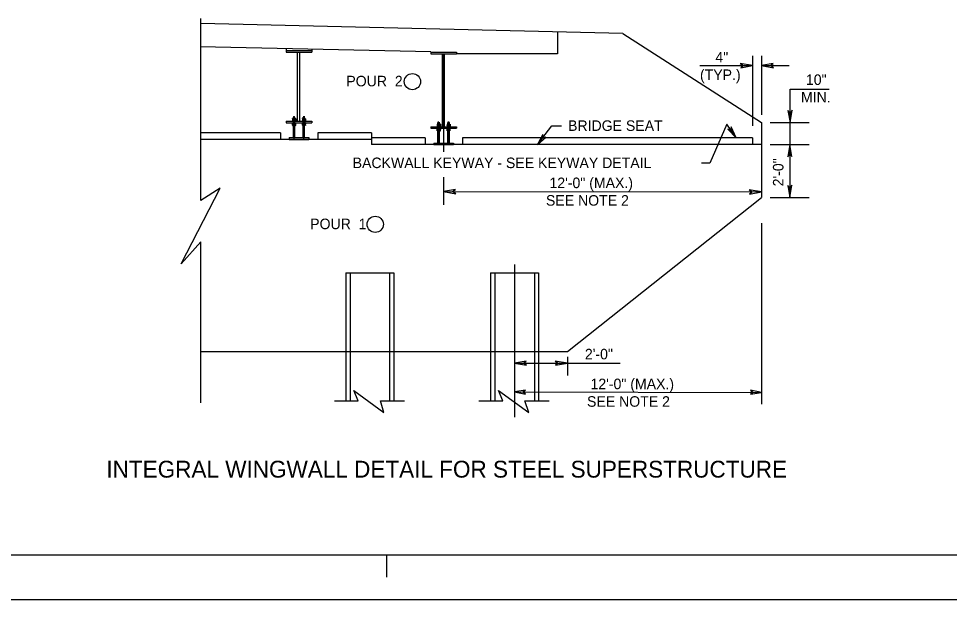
# Model space of a CAD drawing. Extents: x 499999.87 to 500002.82, y 499999.96 to 500001.79.
# Drawn here: x 500001.084 to 500001.954, y 499999.958 to 500000.501 of the extents above; entities that cross this region are included whole.
import ezdxf

# ---------------------------------------------------------------- set-up
doc = ezdxf.new("R2010")
doc.units = 0
for name, color, linetype in [('1', 7, 'Continuous'), ('2', 7, 'Continuous'), ('40', 7, 'Continuous'), ('53', 7, 'Continuous')]:
    doc.layers.add(name, color=color, linetype=linetype)

msp = doc.modelspace()

# ---------------------------------------------------------------- linework, layer by layer
at = {"layer": '1'}
for p, q in [((500001.33423, 500000.47316), (500001.33423, 500000.47143)), ((500001.35817, 500000.4726), (500001.35817, 500000.47143)), ((500001.33423, 500000.47143), (500001.35817, 500000.47143)), ((500001.33423, 500000.47143), (500001.33423, 500000.46999)), ((500001.33423, 500000.46999), (500001.35817, 500000.46999)), ((500001.33423, 500000.46999), (500001.35817, 500000.46999)), ((500001.34482, 500000.40518), (500001.34482, 500000.46982)), ((500001.34678, 500000.40518), (500001.34678, 500000.46982)), ((500001.35817, 500000.47143), (500001.35817, 500000.46999)), ((500001.46957, 500000.47011), (500001.46957, 500000.46847)), ((500001.46957, 500000.46991), (500001.49352, 500000.46991)), ((500001.46957, 500000.46847), (500001.49352, 500000.46847)), ((500001.46957, 500000.46847), (500001.49352, 500000.46847)), ((500001.48031, 500000.40026), (500001.48031, 500000.4685)), ((500001.48228, 500000.40026), (500001.48228, 500000.4685)), ((500001.49352, 500000.46991), (500001.49352, 500000.46847)), ((500001.33424, 500000.40535), (500001.35818, 500000.40535)), ((500001.33424, 500000.40535), (500001.33424, 500000.40391)), ((500001.33424, 500000.40391), (500001.35818, 500000.40391)), ((500001.34008, 500000.40777), (500001.34021, 500000.40789)), ((500001.34008, 500000.40777), (500001.34008, 500000.40679)), ((500001.34008, 500000.40679), (500001.34021, 500000.40666)), ((500001.34008, 500000.40654), (500001.34021, 500000.40666)), ((500001.34008, 500000.40654), (500001.34008, 500000.40556)), ((500001.34021, 500000.40544), (500001.34008, 500000.40556)), ((500001.34021, 500000.40391), (500001.34008, 500000.40378)), ((500001.34008, 500000.4028), (500001.34008, 500000.40378)), ((500001.34008, 500000.4028), (500001.34021, 500000.40268)), ((500001.34008, 500000.40256), (500001.34021, 500000.40268)), ((500001.34008, 500000.40158), (500001.34008, 500000.40256)), ((500001.34021, 500000.40544), (500001.34302, 500000.40544)), ((500001.34021, 500000.40391), (500001.34302, 500000.40391)), ((500001.34022, 500000.40781), (500001.34285, 500000.40781)), ((500001.34022, 500000.4065), (500001.34285, 500000.4065)), ((500001.34022, 500000.40256), (500001.34285, 500000.40256)), ((500001.34082, 500000.40936), (500001.34241, 500000.40936)), ((500001.34088, 500000.39009), (500001.34088, 500000.40912)), ((500001.34219, 500000.39009), (500001.34219, 500000.40912)), ((500001.34315, 500000.40777), (500001.34302, 500000.40789)), ((500001.34302, 500000.40666), (500001.34315, 500000.40679)), ((500001.34315, 500000.40654), (500001.34302, 500000.40666)), ((500001.34302, 500000.40544), (500001.34315, 500000.40556)), ((500001.34302, 500000.40391), (500001.34315, 500000.40378)), ((500001.34315, 500000.4028), (500001.34302, 500000.40268)), ((500001.34302, 500000.40268), (500001.34315, 500000.40256)), ((500001.34315, 500000.40777), (500001.34315, 500000.40679)), ((500001.34315, 500000.40654), (500001.34315, 500000.40556)), ((500001.34315, 500000.4028), (500001.34315, 500000.40378)), ((500001.34315, 500000.40158), (500001.34315, 500000.40256)), ((500001.34928, 500000.40777), (500001.3494, 500000.40789)), ((500001.34928, 500000.40777), (500001.34928, 500000.40679)), ((500001.3494, 500000.40666), (500001.34928, 500000.40679)), ((500001.34928, 500000.40654), (500001.3494, 500000.40666)), ((500001.34928, 500000.40654), (500001.34928, 500000.40556)), ((500001.3494, 500000.40544), (500001.34928, 500000.40556)), ((500001.3494, 500000.40391), (500001.34928, 500000.40378)), ((500001.34928, 500000.4028), (500001.34928, 500000.40378)), ((500001.34928, 500000.4028), (500001.3494, 500000.40268)), ((500001.3494, 500000.40268), (500001.34928, 500000.40256)), ((500001.34928, 500000.40158), (500001.34928, 500000.40256)), ((500001.35222, 500000.40544), (500001.3494, 500000.40544)), ((500001.35222, 500000.40391), (500001.3494, 500000.40391)), ((500001.35203, 500000.40781), (500001.34941, 500000.40781)), ((500001.35203, 500000.4065), (500001.34941, 500000.4065)), ((500001.35203, 500000.40256), (500001.34941, 500000.40256)), ((500001.3516, 500000.40936), (500001.35001, 500000.40936)), ((500001.35007, 500000.39009), (500001.35007, 500000.40912)), ((500001.35138, 500000.39009), (500001.35138, 500000.40912)), ((500001.35234, 500000.40777), (500001.35222, 500000.40789)), ((500001.35234, 500000.40679), (500001.35222, 500000.40666)), ((500001.35234, 500000.40654), (500001.35222, 500000.40666)), ((500001.35222, 500000.40544), (500001.35234, 500000.40556)), ((500001.35222, 500000.40391), (500001.35234, 500000.40378)), ((500001.35234, 500000.4028), (500001.35222, 500000.40268)), ((500001.35234, 500000.40256), (500001.35222, 500000.40268)), ((500001.35234, 500000.40777), (500001.35234, 500000.40679)), ((500001.35234, 500000.40654), (500001.35234, 500000.40556)), ((500001.35234, 500000.4028), (500001.35234, 500000.40378)), ((500001.35234, 500000.40158), (500001.35234, 500000.40256)), ((500001.35818, 500000.40535), (500001.35818, 500000.40391)), ((500001.47539, 500000.40289), (500001.47835, 500000.40289)), ((500001.47542, 500000.40265), (500001.47554, 500000.40277)), ((500001.47542, 500000.40265), (500001.47542, 500000.40167)), ((500001.47605, 500000.38517), (500001.47605, 500000.4042)), ((500001.47615, 500000.40424), (500001.47775, 500000.40424)), ((500001.47769, 500000.38517), (500001.47769, 500000.4042)), ((500001.47848, 500000.40265), (500001.47836, 500000.40277)), ((500001.47848, 500000.40265), (500001.47848, 500000.40167)), ((500001.4872, 500000.40289), (500001.48458, 500000.40289)), ((500001.48461, 500000.40265), (500001.48473, 500000.40277)), ((500001.48461, 500000.40265), (500001.48461, 500000.40167)), ((500001.48524, 500000.38517), (500001.48524, 500000.4042)), ((500001.48694, 500000.40424), (500001.48535, 500000.40424)), ((500001.48688, 500000.38517), (500001.48688, 500000.4042)), ((500001.48767, 500000.40265), (500001.48755, 500000.40277)), ((500001.48767, 500000.40265), (500001.48767, 500000.40167)), ((500001.34008, 500000.40158), (500001.34021, 500000.40146)), ((500001.34022, 500000.40125), (500001.34285, 500000.40125)), ((500001.34315, 500000.40158), (500001.34302, 500000.40146)), ((500001.34928, 500000.40158), (500001.3494, 500000.40146)), ((500001.35203, 500000.40125), (500001.34941, 500000.40125)), ((500001.35234, 500000.40158), (500001.35222, 500000.40146)), ((500001.46957, 500000.40023), (500001.49352, 500000.40023)), ((500001.46957, 500000.40023), (500001.46957, 500000.39879)), ((500001.46957, 500000.39879), (500001.49352, 500000.39879)), ((500001.47539, 500000.40157), (500001.47835, 500000.40157)), ((500001.47539, 500000.39764), (500001.47835, 500000.39764)), ((500001.47539, 500000.39633), (500001.47835, 500000.39633)), ((500001.47542, 500000.40167), (500001.47554, 500000.40155)), ((500001.47542, 500000.40143), (500001.47554, 500000.40155)), ((500001.47542, 500000.40143), (500001.47542, 500000.40045)), ((500001.47554, 500000.40032), (500001.47542, 500000.40045)), ((500001.47554, 500000.39879), (500001.47542, 500000.39867)), ((500001.47542, 500000.39769), (500001.47542, 500000.39867)), ((500001.47542, 500000.39769), (500001.47554, 500000.39757)), ((500001.47542, 500000.39744), (500001.47554, 500000.39757)), ((500001.47542, 500000.39646), (500001.47542, 500000.39744)), ((500001.47542, 500000.39646), (500001.47554, 500000.39634)), ((500001.47554, 500000.40032), (500001.47836, 500000.40032)), ((500001.47554, 500000.39879), (500001.47836, 500000.39879)), ((500001.47836, 500000.40155), (500001.47848, 500000.40167)), ((500001.47848, 500000.40143), (500001.47836, 500000.40155)), ((500001.47836, 500000.40032), (500001.47848, 500000.40045)), ((500001.47836, 500000.39879), (500001.47848, 500000.39867)), ((500001.47848, 500000.39769), (500001.47836, 500000.39757)), ((500001.47836, 500000.39757), (500001.47848, 500000.39744)), ((500001.47848, 500000.39646), (500001.47836, 500000.39634)), ((500001.47848, 500000.40143), (500001.47848, 500000.40045)), ((500001.47848, 500000.39769), (500001.47848, 500000.39867)), ((500001.47848, 500000.39646), (500001.47848, 500000.39744)), ((500001.4872, 500000.40157), (500001.48458, 500000.40157)), ((500001.4872, 500000.39764), (500001.48458, 500000.39764)), ((500001.4872, 500000.39633), (500001.48458, 500000.39633)), ((500001.48473, 500000.40155), (500001.48461, 500000.40167)), ((500001.48461, 500000.40143), (500001.48473, 500000.40155)), ((500001.48461, 500000.40143), (500001.48461, 500000.40045)), ((500001.48473, 500000.40032), (500001.48461, 500000.40045)), ((500001.48473, 500000.39879), (500001.48461, 500000.39867)), ((500001.48461, 500000.39769), (500001.48461, 500000.39867)), ((500001.48461, 500000.39769), (500001.48473, 500000.39757)), ((500001.48473, 500000.39757), (500001.48461, 500000.39744)), ((500001.48461, 500000.39646), (500001.48461, 500000.39744)), ((500001.48461, 500000.39646), (500001.48473, 500000.39634)), ((500001.48755, 500000.40032), (500001.48473, 500000.40032)), ((500001.48755, 500000.39879), (500001.48473, 500000.39879)), ((500001.48767, 500000.40167), (500001.48755, 500000.40155)), ((500001.48767, 500000.40143), (500001.48755, 500000.40155)), ((500001.48755, 500000.40032), (500001.48767, 500000.40045)), ((500001.48755, 500000.39879), (500001.48767, 500000.39867)), ((500001.48767, 500000.39769), (500001.48755, 500000.39757)), ((500001.48767, 500000.39744), (500001.48755, 500000.39757)), ((500001.48767, 500000.39646), (500001.48755, 500000.39634)), ((500001.48767, 500000.40143), (500001.48767, 500000.40045)), ((500001.48767, 500000.39769), (500001.48767, 500000.39867)), ((500001.48767, 500000.39646), (500001.48767, 500000.39744)), ((500001.49352, 500000.40023), (500001.49352, 500000.39879)), ((500001.33694, 500000.38845), (500001.35531, 500000.38845)), ((500001.33702, 500000.39012), (500001.33702, 500000.38859)), ((500001.33702, 500000.39012), (500001.34621, 500000.39012)), ((500001.34621, 500000.39012), (500001.3554, 500000.39012)), ((500001.3554, 500000.39012), (500001.3554, 500000.38859)), ((500001.47235, 500000.385), (500001.47235, 500000.38347)), ((500001.47235, 500000.385), (500001.48155, 500000.385)), ((500001.48155, 500000.385), (500001.49074, 500000.385)), ((500001.49074, 500000.385), (500001.49074, 500000.38347)), ((500001.47211, 500000.38353), (500001.49049, 500000.38353)), ((500000.03314, 500000), (500002.78314, 500000)), ((500001.42808, 499999.99983), (500001.42808, 499999.97899)), ((499999.86647, 499999.95833), (500002.8248, 499999.95833))]:
    msp.add_line(p, q, dxfattribs=at)
for points in [[(500001.77034, 500000.45735), (500001.75886, 500000.45932), (500001.76181, 500000.45735), (500001.75919, 500000.45538)], [(500001.77854, 500000.45735), (500001.79003, 500000.45538), (500001.78707, 500000.45735), (500001.7897, 500000.45932)], [(500001.80545, 500000.4042), (500001.80741, 500000.41568), (500001.80545, 500000.41273), (500001.80315, 500000.41535)], [(500001.75492, 500000.38976), (500001.75033, 500000.40026), (500001.75033, 500000.39698), (500001.74705, 500000.39797)], [(500001.56923, 500000.38353), (500001.5771, 500000.39042), (500001.57382, 500000.38976), (500001.57415, 500000.39304)], [(500001.80512, 500000.38353), (500001.80315, 500000.37205), (500001.80512, 500000.375), (500001.80709, 500000.37238)], [(500001.4813, 500000.33957), (500001.49278, 500000.3376), (500001.48983, 500000.33957), (500001.49245, 500000.34154)], [(500001.80512, 500000.33399), (500001.80709, 500000.34547), (500001.80512, 500000.34252), (500001.80315, 500000.34514)], [(500001.80512, 500000.33399), (500001.80709, 500000.34547), (500001.80512, 500000.34252), (500001.80315, 500000.34514)], [(500001.77854, 500000.33924), (500001.76706, 500000.34121), (500001.77001, 500000.33924), (500001.76739, 500000.33727)], [(500001.54757, 500000.17913), (500001.55906, 500000.17717), (500001.5561, 500000.17913), (500001.55873, 500000.1811)], [(500001.59711, 500000.17913), (500001.58563, 500000.1811), (500001.58858, 500000.17913), (500001.58596, 500000.17717)], [(500001.54757, 500000.15223), (500001.55807, 500000.15026), (500001.55545, 500000.15223), (500001.55807, 500000.15387)], [(500001.54757, 500000.15223), (500001.55807, 500000.15026), (500001.55545, 500000.15223), (500001.55807, 500000.15387)], [(500001.77854, 500000.1519), (500001.76837, 500000.15387), (500001.771, 500000.1519), (500001.76837, 500000.15026)]]:
    msp.add_lwpolyline(points, close=True, dxfattribs=at)
at = {"layer": '2'}
for p, q in [((500001.34154, 500000.38911), (500001.34154, 500000.4101)), ((500001.35072, 500000.38911), (500001.35072, 500000.4101)), ((500001.47671, 500000.38419), (500001.47671, 500000.40518)), ((500001.48589, 500000.38419), (500001.48589, 500000.40518))]:
    msp.add_line(p, q, dxfattribs=at)
msp.add_lwpolyline([(500001.56923, 500000.38353), (500001.58268, 500000.40092), (500001.59154, 500000.40092)], dxfattribs=at)
at = {"layer": '40'}
for p, q in [((500001.25427, 500000.33136), (500001.25427, 500000.50131)), ((500001.64895, 500000.48753), (500001.25427, 500000.49672)), ((500001.58776, 500000.48894), (500001.58776, 500000.46847)), ((500001.64895, 500000.48753), (500001.77854, 500000.4042)), ((500001.46949, 500000.47014), (500001.25361, 500000.47507)), ((500001.48154, 500000.37688), (500001.48154, 500000.4686)), ((500001.58776, 500000.46847), (500001.49352, 500000.46847)), ((500001.77035, 500000.4664), (500001.77035, 500000.40111)), ((500001.77855, 500000.4664), (500001.77855, 500000.41151)), ((500001.72113, 500000.45735), (500001.77034, 500000.45735)), ((500001.77854, 500000.45735), (500001.80446, 500000.45735)), ((500001.80529, 500000.43534), (500001.80529, 500000.40417)), ((500001.80545, 500000.43537), (500001.84186, 500000.43537)), ((500001.74633, 500000.40254), (500001.73023, 500000.36615)), ((500001.75507, 500000.38971), (500001.74633, 500000.40254)), ((500001.77854, 500000.4042), (500001.77854, 500000.33399)), ((500001.78675, 500000.4042), (500001.82316, 500000.4042)), ((500001.80512, 500000.40417), (500001.80512, 500000.3835)), ((500001.32875, 500000.39462), (500001.25439, 500000.39462)), ((500001.32875, 500000.39462), (500001.32875, 500000.38842)), ((500001.4139, 500000.39462), (500001.36367, 500000.39462)), ((500001.36367, 500000.39462), (500001.36367, 500000.38842)), ((500001.4139, 500000.39462), (500001.4139, 500000.38842)), ((500001.4139, 500000.38842), (500001.25439, 500000.38842)), ((500001.46407, 500000.38971), (500001.4139, 500000.38971)), ((500001.4139, 500000.38842), (500001.4139, 500000.3835)), ((500001.46407, 500000.38971), (500001.46407, 500000.3835)), ((500001.77035, 500000.38971), (500001.49901, 500000.38971)), ((500001.49901, 500000.38971), (500001.49901, 500000.3835)), ((500001.77034, 500000.38976), (500001.77034, 500000.38353)), ((500001.77867, 500000.3835), (500001.4139, 500000.3835)), ((500001.51904, 500000.3835), (500001.4439, 500000.3835)), ((500001.78675, 500000.38353), (500001.82316, 500000.38353)), ((500001.80512, 500000.3835), (500001.80512, 500000.33396)), ((500001.73023, 500000.36615), (500001.72244, 500000.36615)), ((500001.48154, 500000.32706), (500001.48154, 500000.35299)), ((500001.4813, 500000.33957), (500001.77854, 500000.33924)), ((500001.59712, 500000.18994), (500001.77867, 500000.33396)), ((500001.78675, 500000.33399), (500001.82316, 500000.33399)), ((500001.77854, 500000.31004), (500001.77854, 500000.14075)), ((500001.25427, 500000.14206), (500001.25427, 500000.29265)), ((500001.39009, 500000.26378), (500001.43471, 500000.26378)), ((500001.39009, 500000.26378), (500001.39009, 500000.18996)), ((500001.39403, 500000.26378), (500001.39403, 500000.18996)), ((500001.43077, 500000.26378), (500001.43077, 500000.18996)), ((500001.43471, 500000.26378), (500001.43471, 500000.18996)), ((500001.52526, 500000.26378), (500001.57021, 500000.26378)), ((500001.52526, 500000.26378), (500001.52526, 500000.18996)), ((500001.5292, 500000.26378), (500001.5292, 500000.18996)), ((500001.54757, 500000.27133), (500001.54757, 500000.12861)), ((500001.56627, 500000.26378), (500001.56627, 500000.19029)), ((500001.57021, 500000.26378), (500001.57021, 500000.19029)), ((500001.25427, 500000.18996), (500001.59711, 500000.18996)), ((500001.39009, 500000.18996), (500001.39009, 500000.14403)), ((500001.39403, 500000.18996), (500001.39403, 500000.14403)), ((500001.43077, 500000.18996), (500001.43077, 500000.14403)), ((500001.43471, 500000.18996), (500001.43471, 500000.14403)), ((500001.52526, 500000.18996), (500001.52526, 500000.14403)), ((500001.5292, 500000.18996), (500001.5292, 500000.14403)), ((500001.56627, 500000.18996), (500001.56627, 500000.14403)), ((500001.57021, 500000.18996), (500001.57021, 500000.14403)), ((500001.59711, 500000.18504), (500001.59711, 500000.16765)), ((500001.54757, 500000.17913), (500001.59711, 500000.17913)), ((500001.59711, 500000.17913), (500001.64665, 500000.17913)), ((500001.54757, 500000.15223), (500001.77854, 500000.1519)), ((500001.37927, 500000.14403), (500001.40157, 500000.14403)), ((500001.42224, 500000.14403), (500001.44488, 500000.14403)), ((500001.51444, 500000.14403), (500001.53675, 500000.14403)), ((500001.55741, 500000.14403), (500001.58005, 500000.14403))]:
    msp.add_line(p, q, dxfattribs=at)
for points in [[(500001.25427, 500000.29265), (500001.23589, 500000.27198), (500001.27231, 500000.34285), (500001.25427, 500000.33136)], [(500001.40157, 500000.14403), (500001.39731, 500000.15354), (500001.42552, 500000.1332), (500001.42224, 500000.14403)], [(500001.53675, 500000.14403), (500001.53281, 500000.15354), (500001.56102, 500000.1332), (500001.55741, 500000.14403)]]:
    msp.add_lwpolyline(points, dxfattribs=at)
for centre in [(500001.45222, 500000.44242), (500001.41746, 500000.30899)]:
    msp.add_circle(centre, 0.00758, dxfattribs=at)

# ---------------------------------------------------------------- texts
at = {"layer": '1'}
msp.add_text('INTEGRAL WINGWALL DETAIL FOR STEEL SUPERSTRUCTURE', height=0.015748, dxfattribs=at).set_placement((500001.16601, 500000.07218))
at = {"layer": '53'}
for s, height, p in [('4"', 0.009843, (500001.73556, 500000.4603)), ('POUR  2', 0.009843, (500001.39042, 500000.43799)), ('(TYP.)', 0.009843, (500001.72113, 500000.4439)), ('10"', 0.009843, (500001.82021, 500000.4393)), ('MIN.', 0.009843, (500001.81562, 500000.4229)), ('BRIDGE SEAT', 0.0098425, (500001.59777, 500000.39633)), ('BACKWALL KEYWAY - SEE KEYWAY DETAIL', 0.0098425, (500001.39633, 500000.36155)), ('12\'-0" (MAX.)', 0.0098425, (500001.58038, 500000.34285)), ('SEE NOTE 2', 0.009843, (500001.5771, 500000.32644)), ('POUR  1', 0.009843, (500001.35663, 500000.30446)), ('2\'-0"', 0.009843, (500001.61352, 500000.18274)), ('12\'-0" (MAX.)', 0.0098425, (500001.61877, 500000.15486)), ('SEE NOTE 2', 0.009843, (500001.61549, 500000.13845))]:
    msp.add_text(s, height=height, dxfattribs=at).set_placement(p)
msp.add_text('2\'-0"', height=0.009843, rotation=90, dxfattribs=at).set_placement((500001.79921, 500000.34449))

doc.saveas('drawing.dxf')
